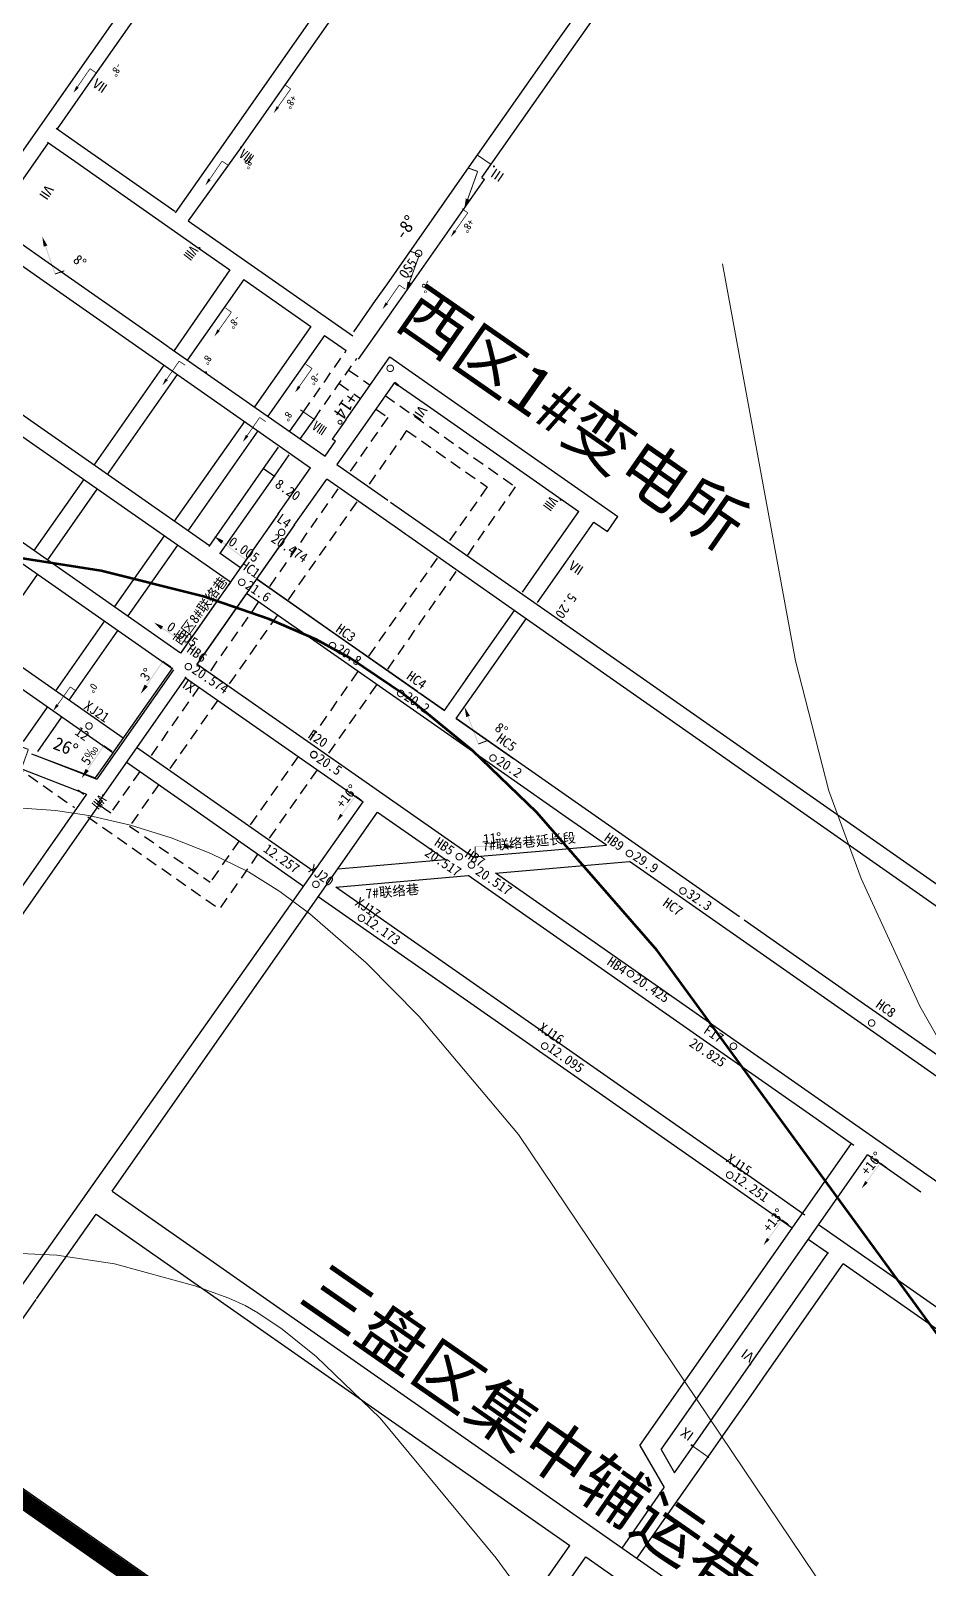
# Model space of a CAD drawing. Header units: inches. Extents: x 36473197 to 36486087, y 3899343 to 3911260.
# Drawn here: x 36481295.9 to 36481569.9, y 3905355 to 3905824.6 of the extents above; entities that cross this region are included whole.
import ezdxf

# ---------------------------------------------------------------- set-up
doc = ezdxf.new("R2010")
doc.units = ezdxf.units.IN
doc.header["$MEASUREMENT"] = 0
doc.linetypes.add('虚线', pattern=[0.0045, 0.00175, -0.001, 0.00175])
doc.layers.get('0').update_dxf_attribs({"lineweight": 0})
doc.layers.get('Defpoints').update_dxf_attribs({"lineweight": 0})
doc.layers.add('0，2022年3季度接续', color=3, linetype='Continuous')
for name, color, linetype, lineweight in [('2022年生产接续', 7, 'Continuous', 0), ('4煤底板等值线', 7, 'Continuous', 0), ('向北背斜轴', 7, 'Continuous', 0), ('四盘区辅运巷', 7, 'Continuous', 0), ('导线点', 7, 'Continuous', 0), ('巷道', 7, 'Continuous', 0), ('巷道掘进尺', 7, 'Continuous', 0), ('巷道注记', 7, 'Continuous', 0), ('未掘巷道', 7, 'Continuous', 0), ('西区开拓设计', 7, 'Continuous', 0), ('边坡点数字', 7, 'Continuous', 0)]:
    doc.layers.add(name, color=color, linetype=linetype, lineweight=lineweight)
for name, color, linetype, lineweight, true_color in [('保护煤柱', 7, 'Continuous', 0, 0xff0042), ('变坡点', 1, 'Continuous', 0, 0xff0000), ('巷道1', 7, 'Continuous', 0, 0x2d2d2d)]:
    doc.layers.add(name, color=color, linetype=linetype, lineweight=lineweight, true_color=true_color)
doc.styles.add('仿宋', font='simfang.ttf')
doc.styles.add('宋体', font='SIMSUN.TTC')
doc.styles.add('长等线体', font='simfang.ttf')
doc.styles.add('黑体', font='simhei.ttf')
doc.linetypes.add('保护煤柱', pattern='A,0.0195,-0.001,[6,西北矿业高家堡煤矿2022年采掘接续图(2022.8.14).shx,S=1.01575e-06,R=0,X=0,Y=0],0.0195', length=0.04)
doc.dimstyles.get("Standard").update_dxf_attribs({"dimtxt": 30, "dimasz": 20, "dimexe": 0.18, "dimexo": 0.0625, "dimgap": 0.09, "dimtad": 1, "dimdec": 0, "dimzin": 0, "dimdsep": 46, "dimtxsty": '仿宋', "dimcen": 0.09, "dimclrd": 150, "dimclre": 150, "dimadec": 0, "dimazin": 0, "dimtfac": 1, "dimtdec": 0, "dimtofl": 0, "dimtmove": 0, "dimatfit": 3, "dimfxl": 1, "dimtolj": 1, "dimtzin": 0, "dimlwd": 0, "dimarcsym": 0})

# ---------------------------------------------------------------- blocks, each defined once
blk = doc.blocks.new('变坡点1_1')
at = {"true_color": 0xff0000}
for points in [[(-4.88, 8.37), (-7.62, 9.75), (-5.62, 7.43)], [(-5.62, 7.43), (-4.88, 8.37)], [(-5.34, 7.78), (1.75, 2.25), (1.94, 2.48), (-5.16, 8.02)], [(1.73, 2.46), (-0.12, 0.09), (0.12, -0.09), (1.96, 2.27)]]:
    blk.add_hatch(color=1, dxfattribs=at).paths.add_polyline_path(points, flags=17)
blk = doc.blocks.new('变坡点1_1_1')
at = {"true_color": 0xff0000}
for points in [[(1.77, -1.39), (-0.06, -0.09), (0.06, 0.09), (1.9, -1.2)], [(-2.14, -6.75), (1.75, -1.23), (1.93, -1.36), (-1.96, -6.88)], [(-1.68, -7.07), (-3.34, -8.65), (-2.42, -6.55)], [(-2.42, -6.55), (-1.68, -7.07)]]:
    blk.add_hatch(color=1, dxfattribs=at).paths.add_polyline_path(points, flags=17)
blk = doc.blocks.new('变坡点3')
at = {"true_color": 0xff0000}
for points in [[(0.02, -3), (-0.15, -0.01), (0.15, 0.01), (0.32, -2.99)], [(0.16, -2.85), (9.15, -2.32), (9.17, -2.62), (0.18, -3.14)], [(9.19, -3.07), (12.15, -2.3), (9.12, -1.88)]]:
    blk.add_hatch(color=1, dxfattribs=at).paths.add_polyline_path(points, flags=17)
blk = doc.blocks.new('变坡点1')
at = {"true_color": 0xff0000}
for points in [[(-4.61, 8.53), (-7.29, 9.99), (-5.37, 7.61)], [(-5.37, 7.61), (-4.61, 8.53)], [(-5.09, 7.95), (1.83, 2.19), (2.02, 2.42), (-4.89, 8.18)], [(1.81, 2.4), (-0.12, 0.1), (0.12, -0.1), (2.04, 2.21)]]:
    blk.add_hatch(color=1, dxfattribs=at).paths.add_polyline_path(points, flags=17)
blk = doc.blocks.new('变坡点1_1_1_1')
for points in [[(-3.56, -8.61), (-4.75, -8.45)], [(-4.75, -8.45), (-4.55, -11.5), (-3.56, -8.61)]]:
    blk.add_hatch(color=0).paths.add_polyline_path(points, flags=17)
at = {"color": 0, "const_width": 0.3}
for points in [[(-4.16, -8.53), (-2.97, 0.39)], [(-2.97, 0.39), (0, 0)]]:
    blk.add_lwpolyline(points, dxfattribs=at)
blk = doc.blocks.new('临时经纬仪导线点')
at = {"color": 0, "const_width": 0.3}
blk.add_lwpolyline([(1, 0), (0.97, 0.26), (0.87, 0.5), (0.71, 0.71), (0.5, 0.87), (0.26, 0.97), (0, 1), (-0.26, 0.97), (-0.5, 0.87), (-0.71, 0.71), (-0.87, 0.5), (-0.97, 0.26), (-1, 0), (-0.97, -0.26), (-0.87, -0.5), (-0.71, -0.71), (-0.5, -0.87), (-0.26, -0.97), (0, -1), (0.26, -0.97), (0.5, -0.87), (0.71, -0.71), (0.87, -0.5), (0.97, -0.26), (1, 0)], dxfattribs=at)
blk = doc.blocks.new('*D204')
at = {"layer": 'Defpoints', "color": 0, "transparency": 16777216}
for p in [(36476925.52, 3911082.36), (36486060.15, 3904950.04), (36485936.09, 3904772.87)]:
    blk.add_point(p, dxfattribs=at)
at = {"layer": '四盘区辅运巷', "color": 150, "lineweight": -2, "transparency": 16777216}
for p, q in [((36476925.55, 3911082.41), (36477049.68, 3911259.68)), ((36485936.12, 3904772.92), (36486060.25, 3904950.19))]:
    blk.add_line(p, q, dxfattribs=at)
at = {"layer": '四盘区辅运巷', "color": 150, "lineweight": 0, "transparency": 16777216}
blk.add_line((36477065.96, 3911248.06), (36486043.76, 3904961.51), dxfattribs=at)
at = {"layer": '四盘区辅运巷', "color": 150, "transparency": 16777216}
for points in [[(36477067.87, 3911250.79), (36477064.05, 3911245.33), (36477049.58, 3911259.53)], [(36486045.68, 3904964.24), (36486041.85, 3904958.78), (36486060.15, 3904950.04)]]:
    blk.add_solid(points, dxfattribs=at)
at = {"layer": '四盘区辅运巷', "color": 0, "transparency": 16777216, "insert": (36481563.62, 3908117.29), "char_height": 30, "attachment_point": 5, "rotation": 324.9991, "style": '仿宋'}
blk.add_mtext('\\A1;1100', dxfattribs=at)

msp = doc.modelspace()

# ---------------------------------------------------------------- hatches: boundary and pattern name
at = {"layer": '导线点', "lineweight": 0}
h = msp.add_hatch(dxfattribs=at)
h.set_pattern_fill('石英质泥岩', scale=2000, angle=-360, style=0, pattern_type=2)
h.set_pattern_definition([(-180, (36481358.93, 3905652.269), (2e-10, -12), [4, -8]), (-270, (36481354.93, 3905652.269), (-12, -2e-10), [2, -10]), (-180, (36481364.93, 3905646.269), (2e-10, -12), [4, -8]), (-270, (36481360.93, 3905646.269), (-12, -2e-10), [2, -10]), (-180, (36481358.93, 3905647.269), (2e-10, -12), [4, -8]), (-360, (36481360.93, 3905653.269), (-2e-10, 12), [4, -8]), (-360, (36481353.93, 3905650.269), (-2e-10, 12), []), (-360, (36481353.93, 3905644.269), (-2e-10, 12), [])])
h.paths.add_polyline_path([(36481360.25, 3905650.42), (36481360, 3905650.57), (36481359.93, 3905650.34), (36481360.16, 3905650.27)], flags=17)

# ---------------------------------------------------------------- linework, layer by layer
msp.add_line((36481382.6, 3905705.77), (36481378.26, 3905708.81))
at = {"linetype": 'Continuous'}
msp.add_line((36481497.69, 3905392.49), (36481502.95, 3905388.81), dxfattribs=at)
at = {"layer": '0，2022年3季度接续', "color": 2, "const_width": 5.29}
msp.add_lwpolyline([(36481021.8, 3905039.12), (36481164.18, 3904939.42), (36481412.75, 3905292.31), (36481269.82, 3905392.35), (36481021.8, 3905039.12)], dxfattribs=at)
at = {"layer": '2022年生产接续', "color": 7, "lineweight": 5}
msp.add_line((36481436.42, 3905783.77), (36481432.33, 3905786.64), dxfattribs=at)
msp.add_line((36481436.42, 3905783.77), (36481432.33, 3905786.64), dxfattribs=at)
at = {"layer": '4煤底板等值线', "color": 7, "linetype": 'Continuous', "lineweight": 0, "flags": 128}
for points in [[(36481683.35, 3905354.03), (36481675.08, 3905369.37), (36481654.76, 3905400.24), (36481588.52, 3905489.35), (36481567.29, 3905526.68), (36481549.44, 3905565.69), (36481539.58, 3905592.44), (36481529.41, 3905632.1), (36481507.09, 3905753.43)], [(36480903.95, 3905448.25), (36481121.53, 3905551.22), (36481166.03, 3905567.71), (36481208.88, 3905579.72), (36481240.68, 3905585.47), (36481262.05, 3905587.49), (36481283.1, 3905587.89), (36481303.52, 3905586.46), (36481313.65, 3905584.91), (36481326.33, 3905581.94), (36481338.77, 3905578.05), (36481350.86, 3905573.32), (36481362.41, 3905567.69), (36481371.99, 3905561.63), (36481381.09, 3905554.89), (36481398.31, 3905539.93), (36481414.53, 3905523.46), (36481444.8, 3905487.43), (36481557.06, 3905320.6)], [(36481019.47, 3905334.14), (36481052.66, 3905359.87), (36481097.03, 3905387.3), (36481161, 3905417.69), (36481205.18, 3905434.55), (36481241.92, 3905445.33), (36481265.3, 3905449.7), (36481283.87, 3905451.23), (36481288.28, 3905451.31), (36481303.93, 3905450.57), (36481321.47, 3905447.92), (36481346.01, 3905441.24), (36481356.39, 3905437.43), (36481361.36, 3905435.17), (36481365.24, 3905432.97), (36481372.62, 3905428.01), (36481383.09, 3905419.66), (36481402.6, 3905400.78), (36481437.99, 3905358.03), (36481484.34, 3905294.73)]]:
    msp.add_lwpolyline(points, dxfattribs=at)
at = {"layer": '保护煤柱', "color": 1, "linetype": '保护煤柱', "lineweight": 30, "ltscale": 3750, "true_color": 0xff0000, "flags": 128}
msp.add_lwpolyline([(36482519.48, 3904520.82), (36480126.41, 3906196.46)], dxfattribs=at)
at = {"layer": '向北背斜轴', "color": 1, "lineweight": 100, "true_color": 0xff0000, "flags": 128}
msp.add_lwpolyline([(36481629.99, 3905332.63), (36481614.38, 3905361.86), (36481578.19, 3905418.8), (36481487.12, 3905543.7), (36481450.45, 3905585.84), (36481430.82, 3905604.77), (36481410.04, 3905621.79), (36481393.47, 3905632.94), (36481383.06, 3905638.61), (36481368.68, 3905644.9), (36481348.68, 3905651.84), (36481317.39, 3905659.63), (36481285, 3905664.69), (36481240.71, 3905667.61), (36481195.83, 3905666.44), (36481151.01, 3905661.33), (36481106.97, 3905652.25), (36481074.96, 3905642.68), (36481054.43, 3905634.84), (36481036.73, 3905626.41), (36481014.31, 3905613.08), (36480986.08, 3905592.84)], dxfattribs=at)
at = {"layer": '巷道', "color": 30, "linetype": 'Continuous', "lineweight": 30, "true_color": 0xff8000}
for p, q in [((36481456.87, 3905821.68), (36481519.44, 3905910.31)), ((36481460.96, 3905818.81), (36481526.4, 3905911.54)), ((36481428.38, 3905781), (36481456.87, 3905821.68)), ((36481433.64, 3905779.79), (36481460.96, 3905818.81)), ((36481404.57, 3905746.99), (36481428.38, 3905781)), ((36481409.48, 3905743.55), (36481434.46, 3905779.21)), ((36481433.64, 3905779.79), (36481434.46, 3905779.21)), ((36481401.2, 3905742.18), (36481404.57, 3905746.99)), ((36481406.04, 3905738.63), (36481409.48, 3905743.55)), ((36481375.02, 3905702.32), (36481379.14, 3905708.2)), ((36481378.3, 3905700.02), (36481382.41, 3905705.9)), ((36481367, 3905690.87), (36481371.58, 3905697.4)), ((36481370.28, 3905688.58), (36481374.85, 3905695.11)), ((36481350.37, 3905667.11), (36481367, 3905690.87)), ((36481353.65, 3905664.82), (36481370.28, 3905688.58)), ((36481339.51, 3905629.42), (36481316.11, 3905596)), ((36481265.27, 3905609.94), (36481312.92, 3905591.44)), ((36481297.25, 3905603.32), (36481316.11, 3905596)), ((36481317.72, 3905589.58), (36481248.75, 3905491.08)), ((36481312.92, 3905591.44), (36481265.84, 3905524.16))]:
    msp.add_line(p, q, dxfattribs=at)
at = {"layer": '巷道', "color": 30, "linetype": '虚线', "lineweight": 30, "ltscale": 2000, "true_color": 0xff8000}
for p, q in [((36481379.14, 3905708.2), (36481392.23, 3905726.89)), ((36481382.41, 3905705.9), (36481395.48, 3905724.57))]:
    msp.add_line(p, q, dxfattribs=at)
at = {"layer": '巷道', "color": 30, "lineweight": 30, "true_color": 0xff8000, "flags": 128}
for points in [[(36481394.51, 3905732.62), (36481401.2, 3905742.18)], [(36481395.98, 3905724.26), (36481406.13, 3905738.75)]]:
    msp.add_lwpolyline(points, dxfattribs=at)
at = {"layer": '巷道', "color": 30, "linetype": 'Continuous', "lineweight": 30, "true_color": 0xff8000, "flags": 128}
for points in [[(36481293.7, 3905607.49), (36481301.04, 3905617.97)], [(36481298.04, 3905604.45), (36481305.28, 3905614.79)]]:
    msp.add_lwpolyline(points, dxfattribs=at)
at = {"layer": '巷道1', "color": 30, "linetype": 'Continuous', "lineweight": 30, "true_color": 0xff8000}
for p, q in [((36481344.93, 3905861.49), (36481310.88, 3905812.86)), ((36481349.2, 3905859.22), (36481314.81, 3905810.11)), ((36481388.54, 3905838.3), (36481356.05, 3905791.9)), ((36481392.99, 3905835.94), (36481360.14, 3905789.04)), ((36481310.88, 3905812.86), (36481279.97, 3905768.7)), ((36481314.81, 3905810.11), (36481303.96, 3905794.62)), ((36481303.68, 3905794.82), (36481311.22, 3905789.54)), ((36481356.05, 3905791.9), (36481340.02, 3905769.01)), ((36481301.26, 3905790.4), (36481284.06, 3905765.84)), ((36481300.98, 3905790.61), (36481308.35, 3905785.44)), ((36481311.22, 3905789.54), (36481339.9, 3905769.45)), ((36481360.14, 3905789.04), (36481344, 3905766.59)), ((36481308.35, 3905785.44), (36481347.36, 3905758.13)), ((36481284.06, 3905765.84, -2292.59), (36481300.18, 3905754.55, -1568.26)), ((36481344, 3905766.59), (36481394.19, 3905731.44)), ((36481280.96, 3905761.41, 0.59), (36481331.99, 3905725.68, 0.2)), ((36481300.18, 3905754.55, -1381.09), (36481335.09, 3905730.11, 0.2)), ((36481385.58, 3905731.54), (36481392.23, 3905726.89)), ((36481392.07, 3905705.76), (36481405.53, 3905724.97)), ((36481405.53, 3905724.97, -0.19), (36481411.35, 3905720.9, -0.19)), ((36481411.35, 3905720.9, -0.19), (36481419.21, 3905715.39, -0.18)), ((36481406.91, 3905717.17), (36481396.66, 3905702.54)), ((36481408.12, 3905716.32, -0.19), (36481416, 3905710.8, -0.18)), ((36481419.21, 3905715.39, -0.18), (36481475.16, 3905676.22, -0.15)), ((36481416, 3905710.8, -0.18), (36481463.26, 3905677.71, -0.16)), ((36481392.08, 3905705.76), (36481387.97, 3905699.89)), ((36481396.66, 3905702.54), (36481389.36, 3905692.12)), ((36481408.85, 3905671.87, 22.86), (36481386.26, 3905687.68, 70.63)), ((36481454.63, 3905665.39), (36481463.26, 3905677.71)), ((36481459.27, 3905662.24), (36481467.85, 3905674.5)), ((36481467.85, 3905674.5, -0.15), (36481471.95, 3905671.63, -0.15)), ((36481471.95, 3905671.63), (36481475.16, 3905676.22)), ((36481410.42, 3905670.77, 0.18), (36481408.85, 3905671.87, 4.76)), ((36481411.37, 3905670.1, 0.18), (36481410.42, 3905670.77, 0.18)), ((36481458.87, 3905636.76, 0.23), (36481411.37, 3905670.1, 0.18)), ((36481446.06, 3905653.14), (36481454.63, 3905665.39)), ((36481450.64, 3905649.93), (36481459.27, 3905662.24)), ((36481387.47, 3905641.33, 0.2), (36481364.87, 3905657.16, 0.2)), ((36481364.87, 3905657.16), (36481422.22, 3905617)), ((36481384.37, 3905636.91, 0.2), (36481361.78, 3905652.73, 0.2)), ((36481428.76, 3905626.34), (36481443.6, 3905647.53)), ((36481414.02, 3905622.74, 0.31), (36481387.47, 3905641.33, 0.34)), ((36481432.42, 3905623.9), (36481447.2, 3905645.01)), ((36481421.16, 3905611.15, 0.19), (36481384.37, 3905636.91, 0.34)), ((36481610.91, 3905530.03, 0.4), (36481458.87, 3905636.76, 0.23)), ((36481422.22, 3905617, 0.3), (36481414.83, 3905622.18, 0.31)), ((36481463.17, 3905588.33, 0.26), (36481425.82, 3905614.48, 0.3)), ((36481425.82, 3905614.48), (36481443.37, 3905602.19)), ((36481460.07, 3905583.9, 0.18), (36481421.16, 3905611.15, 0.19)), ((36481512.32, 3905553.91, 0.21), (36481463.17, 3905588.33, 0.26)), ((36481471.65, 3905575.8, 0.18), (36481460.07, 3905583.9, 0.18)), ((36481454.8, 3905574.32, -0.07), (36481471.65, 3905575.8, -0.07)), ((36481389.67, 3905568.63, -0.07), (36481422.42, 3905571.49, -0.07)), ((36481430.81, 3905572.23, -0.07), (36481454.8, 3905574.32, -0.07)), ((36481455.29, 3905568.85, -0.07), (36481478.66, 3905570.89, -0.07)), ((36481495.91, 3905558.81, 0.18), (36481478.66, 3905570.89, 0.18)), ((36481382.08, 3905567.96, -0.07), (36481382.55, 3905568, -0.07)), ((36481389.09, 3905563.05, -0.07), (36481429.45, 3905566.59, -0.07)), ((36481437.82, 3905567.32, -0.07), (36481455.29, 3905568.85, -0.07)), ((36481406.51, 3905564.58, -0.01), (36481406.51, 3905564.58, -0.01)), ((36481547.39, 3905522.77, 0.18), (36481495.91, 3905558.81, 0.18)), ((36481550.48, 3905527.19, 0.18), (36481513.68, 3905552.96, 0.21)), ((36481660.24, 3905450.33, 0.18), (36481550.48, 3905527.19, 0.17)), ((36481578.45, 3905501.02, 0.18), (36481547.39, 3905522.77, 0.18))]:
    msp.add_line(p, q, dxfattribs=at)
at = {"layer": '巷道1', "color": 30, "lineweight": 30, "true_color": 0xff8000}
for p, q in [((36481376.42, 3905673.67), (36481346.65, 3905631.16)), ((36481371.5, 3905677.11), (36481352.62, 3905650.15)), ((36481352.62, 3905650.15), (36481341.73, 3905634.6)), ((36481359.26, 3905649.17), (36481357.54, 3905646.71)), ((36481343.16, 3905626.99, 0.27), (36481397.37, 3905589.03, 0.14)), ((36481401.79, 3905585.94, 0.13), (36481422.81, 3905571.22, 0.08))]:
    msp.add_line(p, q, dxfattribs=at)
at = {"layer": '巷道1', "color": 30, "linetype": 'Continuous', "lineweight": 30, "true_color": 0xff8000, "flags": 128}
for points, elevation in [([(36481331.99, 3905725.68), (36481364.96, 3905702.6)], 0.59), ([(36481338.12, 3905727.99), (36481368.06, 3905707.03)], -2292.59), ([(36481368.06, 3905707.03), (36481385.76, 3905694.64)], -2292.59), ([(36481364.96, 3905702.6), (36481381.34, 3905691.12)], 0.59), ([(36481389.36, 3905692.12), (36481404.95, 3905681.2)], -2292.59), ([(36481405.75, 3905680.65), (36481462.58, 3905640.86)], -2292.59), ([(36481462.58, 3905640.86), (36481614.19, 3905534.72)], -2292.59)]:
    msp.add_lwpolyline(points, dxfattribs=dict(at, elevation=elevation))
for points in [[(36481385.76, 3905694.64), (36481388.95, 3905699.2), (36481387.97, 3905699.89)], [(36481324.12, 3905608.55), (36481223.35, 3905679.11)], [(36481422.22, 3905617), (36481429.33, 3905627.16)], [(36481425.82, 3905614.48), (36481432.93, 3905624.63)], [(36481382.08, 3905567.96), (36481328.22, 3905605.68)], [(36481364.86, 3905573.29), (36481364.86, 3905573.29), (36481364.86, 3905573.29), (36481364.86, 3905573.29)], [(36481379.2, 3905563.25), (36481364.86, 3905573.29)], [(36481525.3, 3905467.68), (36481389.09, 3905563.05)], [(36481522.17, 3905463.2), (36481383.7, 3905560.1)], [(36481532.25, 3905462.81), (36481527.75, 3905465.97), (36481527.75, 3905465.97), (36481525.3, 3905467.68)], [(36481528.36, 3905458.86), (36481522.17, 3905463.2)], [(36481557.22, 3905445.33), (36481536.41, 3905459.9)], [(36481539.44, 3905451.11), (36481533.28, 3905455.42)], [(36481554.08, 3905440.86), (36481543.95, 3905447.96)], [(36481679.49, 3905359.71), (36481557.22, 3905445.33)], [(36481676.38, 3905355.27), (36481554.08, 3905440.86)]]:
    msp.add_lwpolyline(points, dxfattribs=at)
at = {"layer": '巷道1', "color": 30, "lineweight": 30, "true_color": 0xff8000, "flags": 128}
for points in [[(36481430.81, 3905572.23), (36481346.65, 3905631.16)], [(36481535.65, 3905492.22), (36481429.45, 3905566.59)], [(36481774.02, 3905331.91), (36481720.02, 3905369.72), (36481437.82, 3905567.32)], [(36481547.19, 3905484.14), (36481535.65, 3905492.22)], [(36481567.61, 3905469.85), (36481551.34, 3905481.23)]]:
    msp.add_lwpolyline(points, dxfattribs=at)
at = {"layer": '巷道掘进尺', "color": 3, "true_color": 0x00ff00, "const_width": 0.3}
for points in [[(36481360.31, 3905789.04, -1), (36481359.98, 3905789.04, -1), (36481360.31, 3905789.04)], [(36481437.46, 3905783.16, -1), (36481437.13, 3905783.16, -1), (36481437.46, 3905783.16)], [(36481347.61, 3905758.25, -1), (36481347.27, 3905758.25, -1), (36481347.61, 3905758.25)], [(36481349.58, 3905720.27, -1), (36481349.24, 3905720.27, -1), (36481349.58, 3905720.27)], [(36481370.45, 3905688.58, -1), (36481370.11, 3905688.58, -1), (36481370.45, 3905688.58)], [(36481457.87, 3905681.34, -1), (36481457.54, 3905681.34, -1), (36481457.87, 3905681.34)], [(36481458.06, 3905644.26, -1), (36481457.73, 3905644.26, -1), (36481458.06, 3905644.26)], [(36481343.34, 3905626.98, -1), (36481343, 3905626.98, -1), (36481343.34, 3905626.98)], [(36481318.15, 3905591.05, -1), (36481317.81, 3905591.05, -1), (36481318.15, 3905591.05)], [(36481515.72, 3905417.24, -1), (36481515.39, 3905417.24, -1), (36481515.72, 3905417.24)], [(36481497.85, 3905392.49, -1), (36481497.52, 3905392.49, -1), (36481497.85, 3905392.49)]]:
    msp.add_lwpolyline(points, format="xyb", dxfattribs=at)
at = {"layer": '未掘巷道', "color": 30, "linetype": '虚线', "lineweight": 211, "ltscale": 2000, "true_color": 0xff8000}
msp.add_line((36481406.91, 3905717.17, -0.19), (36481408.12, 3905716.32, -0.19), dxfattribs=at)
at = {"layer": '西区开拓设计', "color": 30, "linetype": 'Continuous', "lineweight": 30, "true_color": 0xff8000}
for p, q in [((36481347.36, 3905758.13), (36481356.71, 3905751.58)), ((36481356.71, 3905751.58), (36481339.65, 3905726.92)), ((36481360.95, 3905748.62), (36481343.75, 3905724.05)), ((36481360.95, 3905748.62), (36481381.42, 3905734.28)), ((36481381.42, 3905734.28), (36481364.22, 3905709.72)), ((36481385.58, 3905731.54), (36481368.3, 3905706.86)), ((36481350.46, 3905667.25, 0.18), (36481271.98, 3905722.2, 0.18)), ((36481336.55, 3905722.49), (36481315.17, 3905691.96)), ((36481356.86, 3905656.17, 0.18), (36481268.8, 3905717.66, 0.35)), ((36481340.64, 3905719.62), (36481319.27, 3905689.09)), ((36481361.12, 3905705.28), (36481339.74, 3905674.76)), ((36481365.2, 3905702.43), (36481343.82, 3905671.9)), ((36481312.03, 3905687.48), (36481296.89, 3905665.85)), ((36481316.13, 3905684.61), (36481300.99, 3905662.98)), ((36481371.46, 3905677.02, 0.2), (36481359.96, 3905660.6, 0.2)), ((36481376.37, 3905673.58, 0.2), (36481364.87, 3905657.16, 0.2)), ((36481336.62, 3905670.31), (36481321.52, 3905648.75)), ((36481340.71, 3905667.46), (36481325.6, 3905645.89)), ((36481359.96, 3905660.6, 0.18), (36481353.74, 3905664.95, 0.18)), ((36481297.89, 3905658.56), (36481291.03, 3905648.77)), ((36481356.86, 3905656.17, 0.2), (36481352.57, 3905650.05, 0.2)), ((36481361.78, 3905652.73, 0.2), (36481346.6, 3905631.05, 0.2)), ((36481352.57, 3905650.05, 0.2), (36481341.68, 3905634.49, 0.2)), ((36481359.21, 3905649.06, 0.2), (36481357.49, 3905646.61, 0.2)), ((36481318.43, 3905644.32), (36481303.49, 3905622.99)), ((36481322.51, 3905641.47), (36481307.57, 3905620.14)), ((36481343.17, 3905626.98, 0.2), (36481316.26, 3905588.59, 0.2)), ((36481339.14, 3905629.99, 0.38), (36481321.09, 3905604.21, 0.38)), ((36481296.1, 3905603.76), (36481315.61, 3905596.36)), ((36481321.03, 3905604.1, 0.2), (36481315.61, 3905596.36, 0.2)), ((36481320.73, 3905470.15), (36481430.53, 3905393.27)), ((36481315.84, 3905463.15), (36481424.66, 3905386.95)), ((36481481.89, 3905392.46), (36481489.32, 3905379.6)), ((36481488.36, 3905391.25), (36481492.48, 3905384.13))]:
    msp.add_line(p, q, dxfattribs=at)
at = {"layer": '西区开拓设计', "color": 30, "linetype": '虚线', "lineweight": 30, "ltscale": 2000, "true_color": 0xff8000}
for p, q in [((36481351.26, 3905743.19), (36481351.26, 3905743.19)), ((36481392.96, 3905720.96), (36481399.49, 3905716.39)), ((36481390.09, 3905716.86), (36481396.62, 3905712.29)), ((36481404.08, 3905713.17), (36481443.84, 3905685.34)), ((36481404.92, 3905706.48), (36481393.13, 3905689.64)), ((36481401.21, 3905709.08), (36481404.92, 3905706.48)), ((36481410.66, 3905702.46), (36481398.87, 3905685.62)), ((36481410.66, 3905702.46), (36481435.23, 3905685.25)), ((36481389.69, 3905684.72), (36481368.49, 3905654.44)), ((36481435.23, 3905685.25), (36481423.44, 3905668.41)), ((36481443.84, 3905685.34), (36481429.17, 3905664.4)), ((36481395.42, 3905680.71), (36481374.22, 3905650.43)), ((36481420, 3905663.5), (36481398.8, 3905633.22)), ((36481425.73, 3905659.48), (36481404.53, 3905629.2)), ((36481365.39, 3905650.02), (36481350.36, 3905628.55)), ((36481371.12, 3905646), (36481356.1, 3905624.54)), ((36481395.7, 3905628.79), (36481380.67, 3905607.33)), ((36481347.26, 3905624.13), (36481332.33, 3905602.8)), ((36481401.43, 3905624.78), (36481386.4, 3905603.32)), ((36481353, 3905620.12), (36481338.06, 3905598.79)), ((36481290.7, 3905600.36), (36481309.27, 3905587.36)), ((36481377.57, 3905602.91), (36481362.64, 3905581.58)), ((36481383.31, 3905598.89), (36481368.37, 3905577.56)), ((36481329.23, 3905598.38), (36481320.35, 3905585.7)), ((36481334.97, 3905594.36), (36481326.09, 3905581.68)), ((36481310.26, 3905592.76), (36481312.13, 3905591.45)), ((36481313.36, 3905584.49), (36481353.53, 3905556.36)), ((36481326.09, 3905581.68), (36481350.66, 3905564.48)), ((36481359.54, 3905577.15), (36481350.66, 3905564.48)), ((36481365.27, 3905573.14), (36481353.53, 3905556.36))]:
    msp.add_line(p, q, dxfattribs=at)
at = {"layer": '西区开拓设计', "color": 1, "lineweight": 30, "true_color": 0xff0000}
msp.add_line((36481366.99, 3905690.88), (36481370.28, 3905688.58), dxfattribs=at)
at = {"layer": '西区开拓设计', "color": 30, "linetype": '虚线', "lineweight": 30, "ltscale": 5000, "true_color": 0xff8000}
msp.add_line((36481316.23, 3905588.59), (36481320.35, 3905585.7), dxfattribs=at)
at = {"layer": '西区开拓设计', "color": 7, "linetype": 'Continuous', "lineweight": 30}
for p, q in [((36481430.53, 3905393.27), (36481496.28, 3905347.23)), ((36481424.66, 3905386.95), (36481460.48, 3905361.87)), ((36481465.39, 3905358.43), (36481486.3, 3905343.79))]:
    msp.add_line(p, q, dxfattribs=at)
at = {"layer": '西区开拓设计', "color": 30, "linetype": '虚线', "lineweight": 30, "ltscale": 2000, "true_color": 0xff8000, "elevation": -2292.59, "flags": 128}
msp.add_lwpolyline([(36481335.09, 3905730.11), (36481339.65, 3905726.92)], dxfattribs=at)
at = {"layer": '西区开拓设计', "color": 30, "linetype": 'Continuous', "lineweight": 30, "true_color": 0xff8000, "elevation": 0.2, "flags": 128}
for points in [[(36481341.68, 3905634.49), (36481234.82, 3905709.31)], [(36481338.99, 3905629.78), (36481231.72, 3905704.89)], [(36481371.46, 3905677.02), (36481381.34, 3905691.12)], [(36481376.38, 3905673.58), (36481386.26, 3905687.68)], [(36481320.97, 3905604.02), (36481265.19, 3905643.07)], [(36481343.97, 3905587.92), (36481325.06, 3905601.16)], [(36481292.79, 3905440.69), (36481397.37, 3905589.03)], [(36481364.86, 3905573.29), (36481343.97, 3905587.92)], [(36481488.36, 3905391.25), (36481551.34, 3905481.23)], [(36481297.7, 3905437.25), (36481315.84, 3905463.15)], [(36481515.72, 3905417.48), (36481539.25, 3905451.24)], [(36481520.6, 3905414.6), (36481543.95, 3905447.96)], [(36481498.1, 3905392.2), (36481515.72, 3905417.48)], [(36481516.52, 3905408.78), (36481520.6, 3905414.6)], [(36481509.51, 3905398.77), (36481516.52, 3905408.78)], [(36481502.67, 3905389), (36481509.51, 3905398.77)], [(36481492.48, 3905384.13), (36481498.1, 3905392.2)], [(36481480.95, 3905357.97), (36481502.67, 3905389)], [(36481476.44, 3905361.12), (36481489.32, 3905379.6)]]:
    msp.add_lwpolyline(points, dxfattribs=at)
at = {"layer": '西区开拓设计', "color": 30, "linetype": 'Continuous', "lineweight": 30, "true_color": 0xff8000, "flags": 128}
for points in [[(36481320.73, 3905470.15), (36481401.79, 3905585.94)], [(36481481.89, 3905392.46), (36481546.43, 3905484.68)]]:
    msp.add_lwpolyline(points, dxfattribs=at)
at = {"layer": '西区开拓设计', "color": 7, "linetype": 'Continuous', "lineweight": 30, "elevation": 0.2, "flags": 128}
msp.add_lwpolyline([(36481254.53, 3905375.56), (36481297.56, 3905437.05)], dxfattribs=at)
at = {"layer": '西区开拓设计', "color": 7, "linetype": 'Continuous', "lineweight": 30, "flags": 128}
for points in [[(36481413.73, 3905295.07), (36481460.48, 3905361.87)], [(36481445.04, 3905329.34), (36481465.39, 3905358.43)]]:
    msp.add_lwpolyline(points, dxfattribs=at)

# ---------------------------------------------------------------- block references
at = {"layer": '变坡点'}
for name, p, yscale, rotation in [('变坡点1_1_1', (36481315.86, 3905811.75, -0.4), -1, 110.3358238337013), ('变坡点1_1_1', (36481356.19, 3905783.52, -0.4), -1, 110.3358238337013), ('变坡点1_1', (36481306.18, 3905751.28, -0.03), -1, 250.934336807595), ('变坡点1_1_1', (36481410.26, 3905745.66, -0.4), -1, 110.3358238337013), ('变坡点1_1_1', (36481343.07, 3905722.42, -0.4), -1, 110.3358238337013), ('变坡点1_1_1', (36481367.65, 3905705.21, -0.4), -1, 110.3358238337013), ('变坡点1_1', (36481435.38, 3905607.79, -0.03), -1, 252.5965147176408), ('变坡点3', (36481431.56, 3905572.4), -1.000000000029793, 3.313993477437883)]:
    msp.add_blockref(name, p, dxfattribs=dict(at, yscale=yscale, rotation=rotation))
for name, p, rotation in [('变坡点1_1_1', (36481373.43, 3905808.14, -0.4), 359.9998942549324), ('变坡点1_1_1', (36481427.5, 3905770.29, -0.4), 359.9998942549324), ('变坡点1_1', (36481359.88, 3905660.62, -0.03), 1.662177873286356), ('变坡点1', (36481341.84, 3905634.71), 6.255269717751275), ('变坡点1', (36481338.74, 3905630.29), 95.42862349187914), ('变坡点1', (36481320.72, 3905604.54), 95.42862349187914)]:
    msp.add_blockref(name, p, dxfattribs=dict(at, rotation=rotation))
at = {"layer": '变坡点', "color": 1, "true_color": 0xff0000, "yscale": -1}
for p, rotation in [((36481429.54, 3905782.66), 152.5617394909696), ((36481411.76, 3905757.26), 152.5617394909696), ((36481292.38, 3905606.11), 152.5435756025886)]:
    msp.add_blockref('变坡点1_1_1_1', p, dxfattribs=dict(at, rotation=rotation))
at = {"layer": '变坡点'}
for p in [(36481355.34, 3905739.95, -0.4), (36481379.93, 3905722.74, -0.4)]:
    msp.add_blockref('变坡点1_1_1', p, dxfattribs=at)
at = {"layer": '变坡点', "xscale": -1.000000011912172, "rotation": 289.4781184259012}
msp.add_blockref('变坡点1_1_1', (36481309.81, 3905622.88, -0.4), dxfattribs=at)
at = {"layer": '变坡点', "xscale": 0.8, "yscale": 0.8, "rotation": 93.40707031880028}
for p in [(36481397, 3905589.51), (36481557.25, 3905477.33), (36481527.27, 3905459.97)]:
    msp.add_blockref('变坡点1', p, dxfattribs=at)
at = {"layer": '导线点', "color": 7}
for p in [(36481414.32, 3905756.6), (36481405.66, 3905721.49, 26.06)]:
    msp.add_blockref('临时经纬仪导线点', p, dxfattribs=at)
for p, rotation in [((36481372.5, 3905671.38), 0.01666667096864148), ((36481360.34, 3905656.15), 9.686697337865286e-10), ((36481388.02, 3905636.77), 9.686697337865286e-10), ((36481344.04, 3905630.37), 9.686697337865286e-10), ((36481408.88, 3905622.17), 9.686697337865286e-10), ((36481313.7, 3905612.25), 9.686697337865286e-10), ((36481382.36, 3905603.53), 9.686697337865286e-10), ((36481437.05, 3905602.44), 9.686697337865286e-10), ((36481426.72, 3905572.31), 9.686697337865286e-10), ((36481430.46, 3905569.76), 9.686697337865286e-10), ((36481478.68, 3905573.29), 9.686697337865286e-10), ((36481382.96, 3905563.87), 9.686697337865286e-10), ((36481495.01, 3905561.86), 9.686697337865286e-10), ((36481396.86, 3905553.53), 9.686697337865286e-10), ((36481479, 3905536.54), 9.686697337865286e-10), ((36481552.63, 3905521.51), 9.686697337865286e-10), ((36481452.83, 3905514.44), 9.686697337865286e-10), ((36481510.44, 3905514.42), 9.686697337865286e-10), ((36481509.3, 3905475.03), 9.686697337865286e-10)]:
    msp.add_blockref('临时经纬仪导线点', p, dxfattribs=dict(at, rotation=rotation))
at = {"layer": '导线点', "color": 1, "true_color": 0xff0000}
msp.add_blockref('临时经纬仪导线点', (36481382.34, 3905603.41), dxfattribs=at)

# ---------------------------------------------------------------- texts
at = {"layer": '变坡点', "style": '宋体'}
for s, height, rotation, p in [('-8°', 2.25, 238.9916, (36481322.23, 3905815.04)), ('+8°', 2.25, 238.9916, (36481375.42, 3905805.19)), ('-8°', 2.25, 238.9916, (36481362.55, 3905786.81)), ('+8°', 2.25, 238.9916, (36481429.49, 3905767.34)), ('8°', 3, 321.4106, (36481308.59, 3905754.17)), ('-8°', 2.25, 238.9916, (36481416.62, 3905748.96)), ('-8°', 2.25, 231.0203, (36481358.56, 3905737.96, -0.4)), ('8°', 2.25, 238.9916, (36481349.43, 3905725.72)), ('-8°', 2.25, 231.0203, (36481383.15, 3905720.75, -0.4)), ('8°', 2.25, 238.9916, (36481374.02, 3905708.5)), ('0.005', 3, 325.2866, (36481355.99, 3905667.81, -0.24)), ('0.005', 3, 325.7879, (36481337.16, 3905641.84, -0.2)), ('3°', 3, 58.2235, (36481331.54, 3905625.71, -0.2)), ('0°', 2.25, 235.2866, (36481314.65, 3905625.55, -0.4)), ('8°', 3, 325.2866, (36481437.31, 3905611.07, -0.24)), ('5‰', 3, 58.2235, (36481313.52, 3905599.97, -0.2)), ('+16°', 3, 51.8802, (36481391.22, 3905586.86, -0.2)), ('11°', 3, 6.0893, (36481434.2, 3905576.17, -0.2)), ('+16°', 3, 51.8802, (36481551.47, 3905474.67, -0.2)), ('+13°', 3, 51.8802, (36481521.48, 3905457.32, -0.2))]:
    msp.add_text(s, height=height, rotation=rotation, dxfattribs=at).set_placement(p)
at = {"layer": '导线点', "color": 7}
for s, rotation, style, p in [('QS5', 55.4823, '长等线体', (36481410.57, 3905748.67)), ('L4', 324.8261, '黑体', (36481370.73, 3905674.87)), ('HC1', 324.8261, '黑体', (36481359.61, 3905660.77)), ('HC3', 324.8261, '黑体', (36481388.78, 3905641.22)), ('HB6', 324.8261, '黑体', (36481343.31, 3905634.99)), ('HC4', 324.8261, '黑体', (36481410.38, 3905626.84)), ('HC5', 324.8261, '黑体', (36481437.83, 3905607.76)), ('HB9', 324.8261, '黑体', (36481470.71, 3905577.41)), ('XJ20', 324.8261, '黑体', (36481380.43, 3905567.81)), ('HC7', 324.8261, '黑体', (36481488.62, 3905557.55)), ('HC8', 324.8261, '黑体', (36481553.63, 3905526.52))]:
    msp.add_text(s, height=3, rotation=rotation, dxfattribs=dict(at, style=style)).set_placement(p)
at = {"layer": '导线点', "style": '黑体'}
for s, rotation, p in [('20.474', 326.2482, (36481369, 3905668.75)), ('西区8#联络巷', 53.8282, (36481341.61, 3905636.63)), ('21.6', 326.2482, (36481361.14, 3905654.44)), ('20.8', 326.2482, (36481388.82, 3905635.05)), ('20.574', 326.2482, (36481344.84, 3905628.66)), ('20.2', 326.2482, (36481409.68, 3905620.45)), ('XJ21', 326.2482, (36481311.85, 3905617.69)), ('12', 324.8261, (36481309.12, 3905609.85)), ('F20', 326.2482, (36481380.21, 3905608.88)), ('20.5', 326.2482, (36481382.83, 3905601.48)), ('20.2', 326.2482, (36481437.85, 3905600.73)), ('7#联络巷延长段', 5.3346, (36481433.92, 3905574.03)), ('12.257', 324.8261, (36481366.65, 3905574.08)), ('20.517', 326.2482, (36481415.9, 3905572.84)), ('HB5', 326.2482, (36481418.87, 3905575.96)), ('HB7', 326.2482, (36481428.19, 3905572.4)), ('29.9', 326.2482, (36481479.48, 3905571.58)), ('20.517', 326.2482, (36481431.38, 3905567.15)), ('7#联络巷', 5.3346, (36481398.3, 3905559.47)), ('32.3', 326.2482, (36481495.81, 3905560.14)), ('XJ17', 326.2482, (36481394.61, 3905557.66)), ('12.173', 324.8261, (36481397.48, 3905552.19)), ('HB4', 326.2482, (36481471.59, 3905539.52)), ('20.425', 326.2482, (36481479.5, 3905534.3)), ('XJ16', 326.2482, (36481450.59, 3905519.37)), ('F17', 326.2482, (36481501.03, 3905518.65)), ('12.095', 324.8261, (36481453.45, 3905513.11)), ('20.825', 326.2482, (36481496.67, 3905514.66)), ('XJ15', 326.2482, (36481507.92, 3905479.28)), ('12.251', 324.8261, (36481509.92, 3905473.69))]:
    msp.add_text(s, height=3, rotation=rotation, dxfattribs=at).set_placement(p)
at = {"layer": '巷道掘进尺', "style": '宋体'}
for s, rotation, p in [('Ⅶ', 325.9144, (36481314.48, 3905807.72)), ('Ⅷ', 324.0628, (36481359.28, 3905786.26, -0.2)), ('Ⅲ', 325.915, (36481435.83, 3905780.38)), ('Ⅶ', 235.9144, (36481300.64, 3905777.77)), ('Ⅷ', 231.8388, (36481344.86, 3905759.2, -0.2)), ('Ⅶ', 235.9144, (36481414.64, 3905710.41)), ('Ⅷ', 325.915, (36481381.54, 3905703.11, -0.2)), ('8.20', 325.915, (36481370.19, 3905685.42, -0.2)), ('Ⅷ', 233.2966, (36481454.58, 3905682.66, -0.2)), ('Ⅶ', 325.9144, (36481459.83, 3905660.46)), ('5.20', 235.9144, (36481460.42, 3905653.09)), ('Ⅸ ', 325.915, (36481341.68, 3905624.31, -0.2)), ('Ⅷ', 229.304, (36481316.93, 3905591.51, -0.2)), ('Ⅵ', 144.2814, (36481517.3, 3905419.97)), ('Ⅸ ', 144.2814, (36481498.82, 3905395.92, -0.2))]:
    msp.add_text(s, height=3, rotation=rotation, dxfattribs=at).set_placement(p)
at = {"layer": '巷道注记', "style": '仿宋'}
for s, p in [('西区1#变电所', (36481406.7, 3905735.12, -394.1)), ('三盘区集中辅运巷', (36481377.19, 3905436.67, -0.2))]:
    msp.add_text(s, height=15, rotation=325.199, dxfattribs=at).set_placement(p)
at = {"layer": '边坡点数字', "color": 1, "true_color": 0xff0000, "style": '宋体'}
for s, rotation, p in [('-8°', 55.2742, (36481409.81, 3905760.32, -0.2)), ('+14°', 235, (36481392.82, 3905714.5)), ('26°', 338.424, (36481302.41, 3905605.38, -0.2))]:
    msp.add_text(s, height=4, rotation=rotation, dxfattribs=at).set_placement(p)

# ---------------------------------------------------------------- dimensions: what is measured, and where the dimension line sits
at = {"layer": '四盘区辅运巷'}
dim = msp.add_aligned_dim(p1=(36476925.52, 3911082.36), p2=(36485936.09, 3904772.87), distance=216.29, text='1100', dimstyle='Standard', dxfattribs=at)
dim.commit()
dim.dimension.update_dxf_attribs({"geometry": '*D204', "text_midpoint": (36481563.62, 3908117.29)})

doc.saveas('drawing.dxf')
